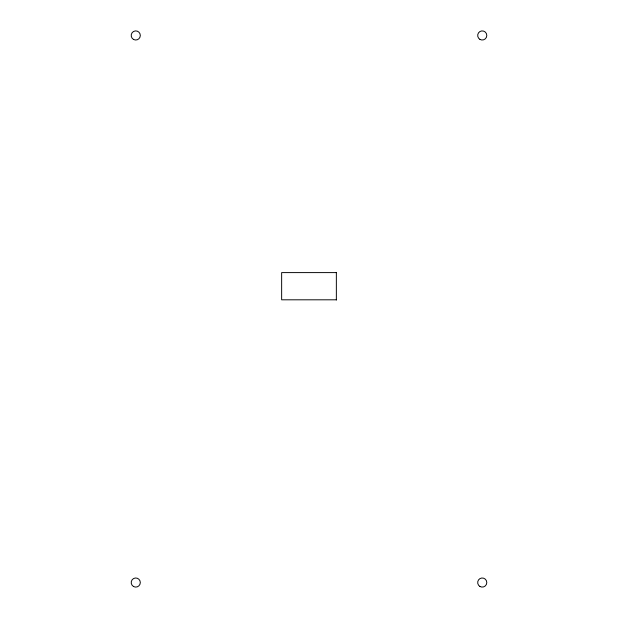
<?xml version="1.0" encoding="UTF-8"?>
<svg xmlns="http://www.w3.org/2000/svg" width="618" height="618" viewBox="0 0 618 618"><rect width="100%" height="100%" fill="white"/><g stroke="black" fill="none" stroke-linecap="round" stroke-linejoin="round"><path stroke-width="0.93" d="M336.354 272.6L281.646 272.6L281.646 299.807L336.354 299.807M336.354 272.376L336.354 300.031M133.48 39.405A4.558 4.558 0 0 0 140.317 35.458A4.558 4.558 0 0 0 133.48 31.51A4.558 4.558 0 0 0 133.48 39.405M479.962 39.405A4.558 4.558 0 0 0 486.799 35.458A4.558 4.558 0 0 0 479.962 31.51A4.558 4.558 0 0 0 479.962 39.405M133.48 586.49A4.558 4.558 0 0 0 140.317 582.542A4.558 4.558 0 0 0 133.48 578.595A4.558 4.558 0 0 0 133.48 586.49M479.962 586.49A4.558 4.558 0 0 0 486.799 582.542A4.558 4.558 0 0 0 479.962 578.595A4.558 4.558 0 0 0 479.962 586.49"/></g></svg>
